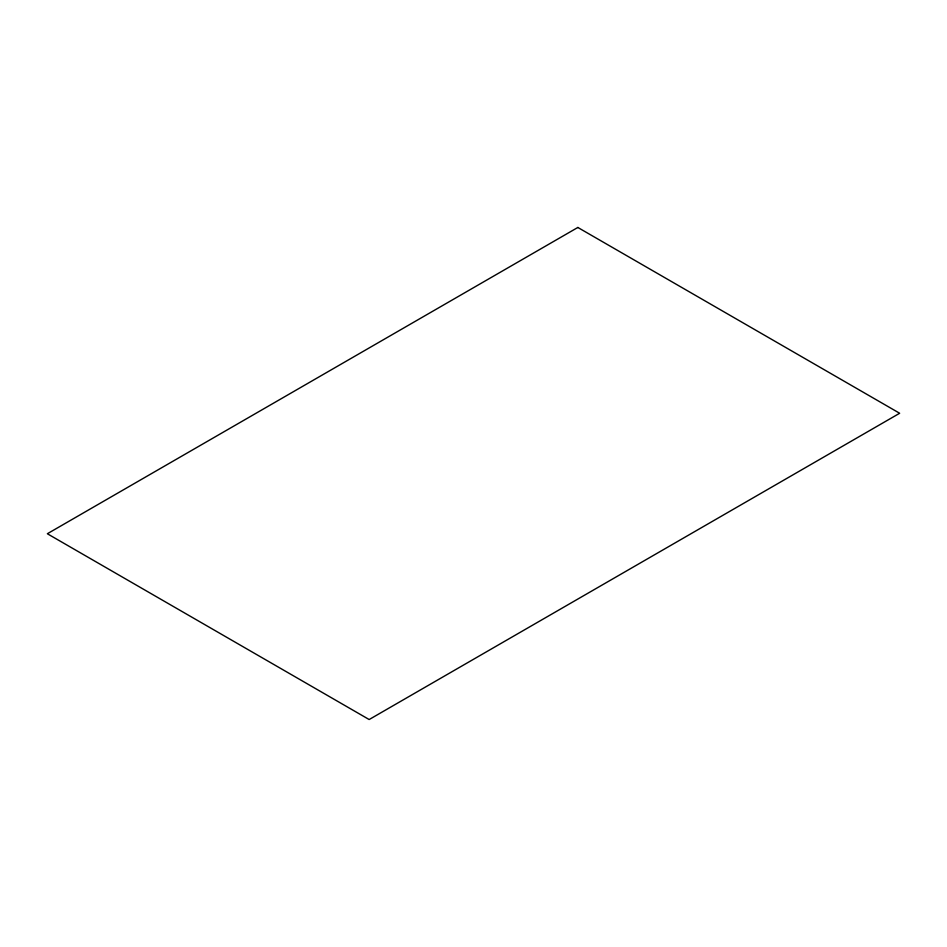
<?xml version="1.0" encoding="UTF-8"?>
<svg xmlns="http://www.w3.org/2000/svg" width="947" height="947" viewBox="0 0 947 947"><rect width="100%" height="100%" fill="white"/><g stroke="black" fill="none" stroke-linecap="round" stroke-linejoin="round"><path stroke-width="1.42" d="M577.836 227.469L47.35 533.741L369.164 719.531L899.65 413.259L577.836 227.469"/></g></svg>
